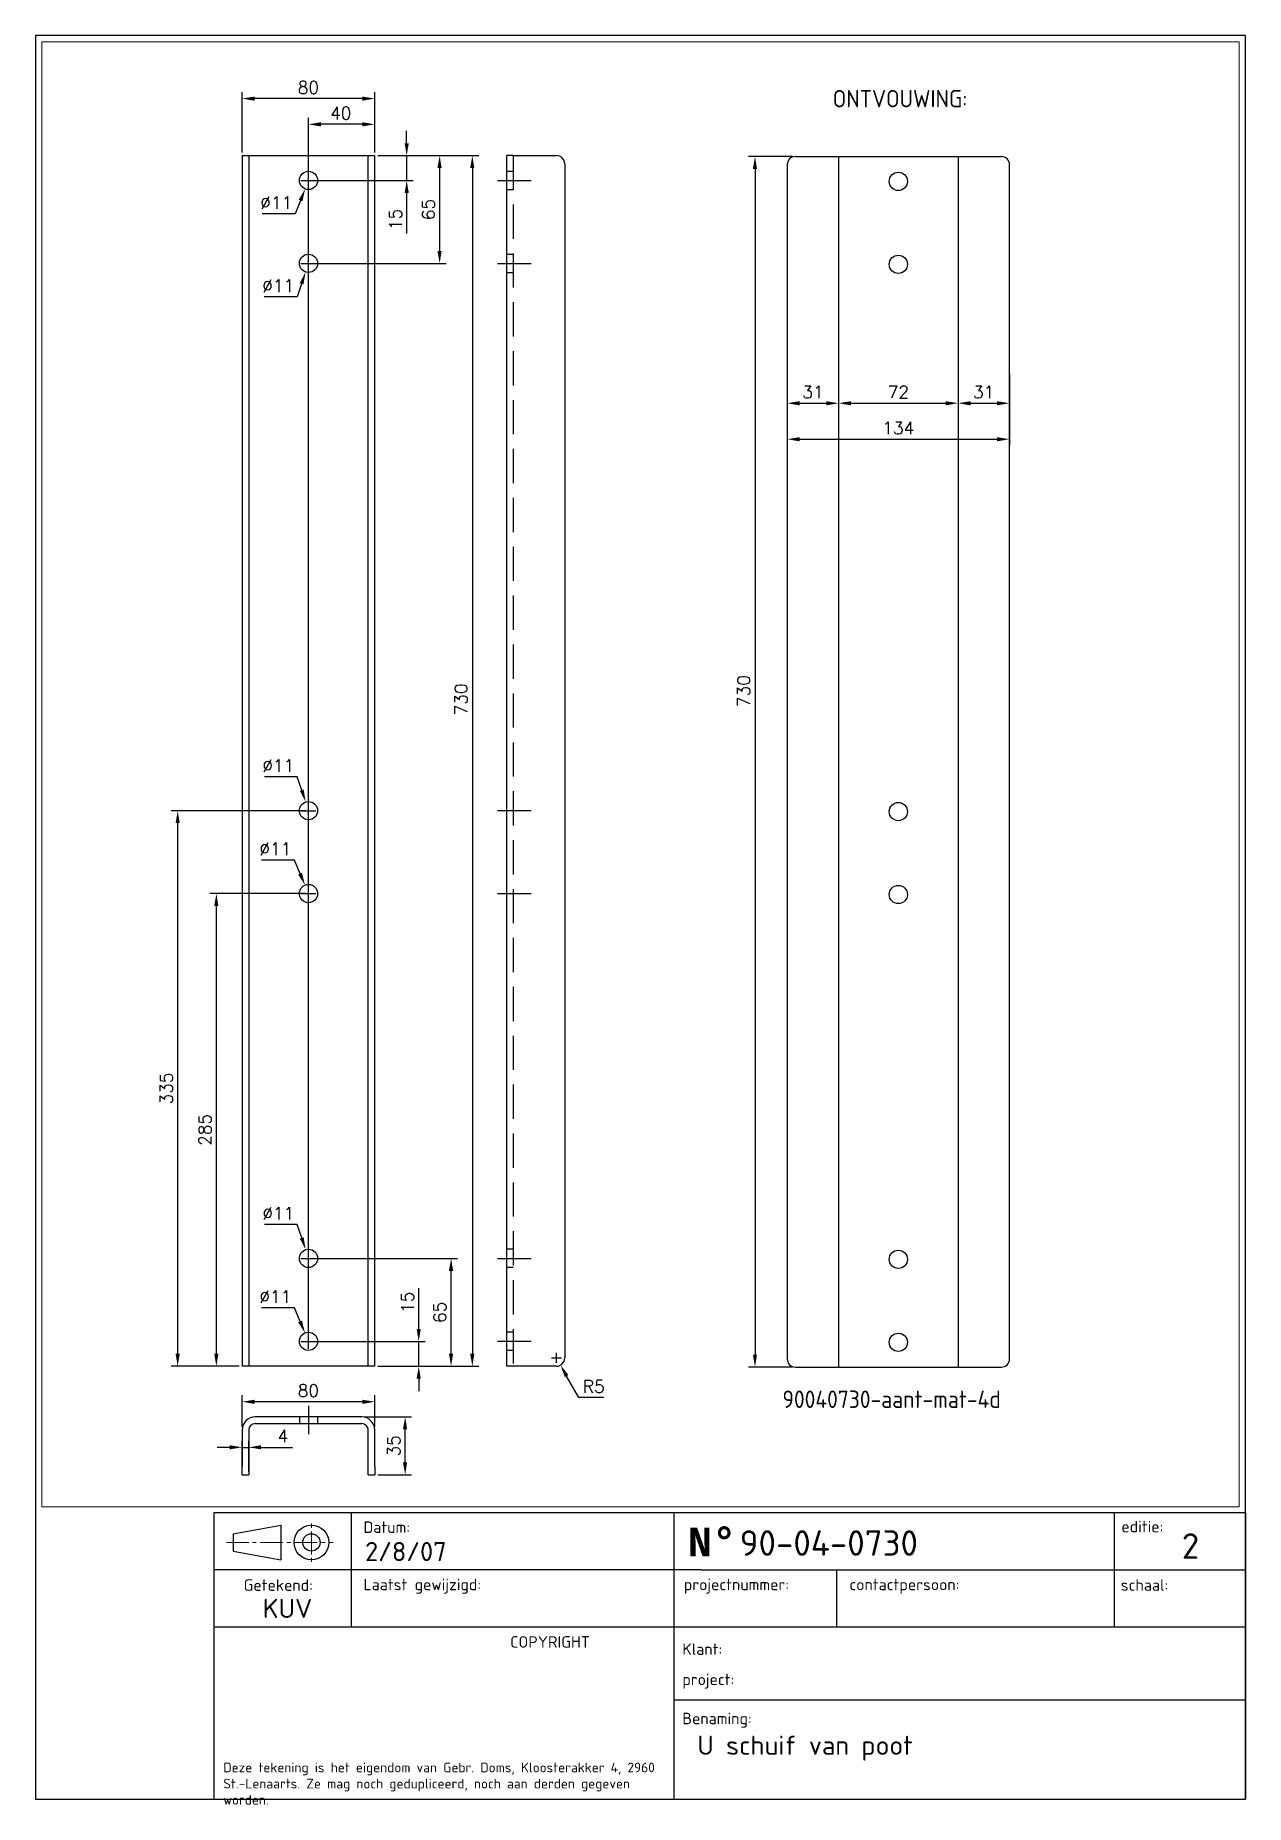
# Paper-space layout 'A4 Ver' of a CAD drawing. Extents: x 549 to 739, y -3 to 275.
# The model-space entities are those that its viewports show. They can reach past a viewport. Long polylines and large blocks are cut down to what shows.
import ezdxf
from ezdxf.enums import TextEntityAlignment as Align

# ---------------------------------------------------------------- set-up
doc = ezdxf.new("R2010")
doc.units = 0
doc.header["$LTSCALE"] = 0.2
doc.linetypes.add('Aslijn', pattern=[28.575, 19.05, -3.175, 3.175, -3.175])
doc.linetypes.add('Streeplijn', pattern=[10, 7, -3])
doc.layers.get('0').update_dxf_attribs({"linetype": 'CONTINUOUS'})
doc.layers.get('DEFPOINTS').update_dxf_attribs({"linetype": 'CONTINUOUS'})
for name, color, linetype in [('50VOL', 13, 'CONTINUOUS'), ('70VOL', 5, 'CONTINUOUS'), ('7A', 4, 'Aslijn'), ('AM_3', 6, 'Streeplijn'), ('BRANDLIJN', 93, 'CONTINUOUS')]:
    doc.layers.add(name, color=color, linetype=linetype)
doc.layers.add('View', color=9, linetype='CONTINUOUS', plot=False)
doc.styles.add('ISOCPEUR', font='isocpeur.ttf')
doc.styles.add('ROMAND', font='', dxfattribs={"height": 2})
doc.styles.add('ROMANS', font='romans.shx')
doc.styles.get("Standard").update_dxf_attribs({"font": 'isocp.shx'})
doc.styles.get('ROMAND').set_extended_font_data('romand.shx')
doc.dimstyles.new('1_OP_03$0', dxfattribs={"dimscale": 3, "dimtxt": 2.5, "dimasz": 2.5, "dimexe": 1.3, "dimexo": 0.6, "dimgap": 1, "dimtad": 1, "dimdec": 1, "dimdsep": 46, "dimtxsty": 'ROMANS', "dimcen": -1.5, "dimclrd": 150, "dimclre": 150, "dimclrt": 5, "dimadec": 0, "dimazin": 0, "dimtfac": 1, "dimtdec": 1, "dimtmove": 0, "dimatfit": 3, "dimfxl": 0, "dimtolj": 1, "dimtzin": 0, "dimarcsym": 0})
doc.dimstyles.new('1_OP_03$3', dxfattribs={"dimscale": 3, "dimtxt": 2.5, "dimasz": 2.5, "dimexe": 1.3, "dimexo": 0.6, "dimgap": 1, "dimtad": 1, "dimtoh": 1, "dimdec": 1, "dimdsep": 46, "dimtxsty": 'ROMANS', "dimcen": -1.5, "dimclrd": 150, "dimclre": 150, "dimclrt": 5, "dimadec": 0, "dimazin": 0, "dimtfac": 1, "dimtdec": 1, "dimtofl": 0, "dimtmove": 0, "dimatfit": 0, "dimfxl": 0, "dimtolj": 1, "dimtzin": 0, "dimarcsym": 0})
doc.dimstyles.new('1_OP_03$4', dxfattribs={"dimscale": 3, "dimtxt": 2.5, "dimasz": 2.5, "dimexe": 1.3, "dimexo": 0.6, "dimgap": 1, "dimtad": 1, "dimtoh": 1, "dimdec": 1, "dimdsep": 46, "dimtxsty": 'ROMANS', "dimcen": 1, "dimclrd": 150, "dimclre": 150, "dimclrt": 5, "dimadec": 0, "dimazin": 0, "dimtfac": 1, "dimtdec": 1, "dimtofl": 0, "dimtmove": 0, "dimatfit": 3, "dimfxl": 0, "dimtolj": 1, "dimtzin": 0, "dimarcsym": 0})

# ---------------------------------------------------------------- blocks, each defined once
blk = doc.blocks.new('ISO_A4')
for p, q in [((200, 287), (10, 287)), ((10, 287), (10, 10)), ((200, 10), (200, 287)), ((10, 10), (200, 10))]:
    blk.add_line(p, q)
blk = doc.blocks.new('titelhoek1')
for p, q in [((162.06, 45), (0.06, 45)), ((0.06, 45), (0.06, 0)), ((21.62, 45), (21.62, 36)), ((72.32, 0), (72.32, 45)), ((141.44, 45), (141.44, 36)), ((162.06, 45), (162.06, 0)), ((3.12, 41.69), (10.59, 43.05)), ((3.12, 41.69), (3.12, 38.96)), ((10.59, 43.05), (10.59, 37.59)), ((3.12, 38.96), (10.59, 37.59)), ((76.56, 36), (0.06, 36)), ((21.62, 36), (21.62, 27)), ((76.56, 36), (162.06, 36)), ((97.85, 36), (97.85, 27)), ((141.44, 36), (141.44, 27)), ((162.06, 27), (0.06, 27)), ((72.32, 15.59), (162.06, 15.59)), ((0.06, 0), (162.06, 0))]:
    blk.add_line(p, q)
at = {"lineweight": 9}
for p, q in [((15.39, 43.28), (15.39, 42.63)), ((15.39, 42.04), (15.39, 38.45)), ((2.04, 40.32), (5.55, 40.32)), ((6.12, 40.32), (6.72, 40.32)), ((7.37, 40.32), (10.93, 40.32)), ((11.55, 40.32), (12.15, 40.32)), ((12.78, 40.32), (16.31, 40.32)), ((16.96, 40.32), (17.53, 40.32)), ((18.15, 40.32), (18.81, 40.32)), ((15.39, 37.93), (15.39, 37.3))]:
    blk.add_line(p, q, dxfattribs=at)
for radius in [2.73, 1.36]:
    blk.add_circle((15.39, 40.32), radius)
at = {"style": 'ISOCPEUR'}
for s, p in [('Datum:', (23.56, 41.82)), ('editie:', (142.55, 41.92)), ('Getekend:', (4.75, 32.72)), ('Laatst gewijzigd:', (23.56, 32.82)), ('projectnummer:', (73.85, 32.82)), ('contactpersoon:', (99.86, 32.82)), ('schaal:', (142.46, 32.74)), ('COPYRIGHT ', (46.6, 23.8)), ('Klant:', (73.62, 22.67)), ('project:', (73.62, 17.91)), ('Benaming:', (73.62, 11.78))]:
    blk.add_text(s, height=1.8, dxfattribs=at).set_placement(p)
at = {"insert": (74.49, 42.64), "char_height": 4.5, "width": 5, "attachment_point": 1, "style": 'ROMAND'}
blk.add_mtext('{\\fMonospac821 BT|b1|i0|c0|p49;N°}', dxfattribs=at)
at = {"lineweight": 9, "insert": (1.56, 5.74), "char_height": 1.52, "width": 71.22, "attachment_point": 1, "style": 'ISOCPEUR'}
blk.add_mtext('Deze tekening is het eigendom van Gebr. Doms, Kloosterakker 4, 2960 St.-Lenaarts. Ze mag noch gedupliceerd, noch aan derden gegeven worden.', dxfattribs=at)
at = {"style": 'ISOCPEUR'}
for tag, height, p in [('TEKENINGNR', 4, (82.64, 37.03)), ('CREATING_DATE', 3, (23.82, 36.49)), ('MODIFICATION_TIME', 3, (23.82, 27.49)), ('PROJECTNR', 3, (73.74, 27.6)), ('CONTACTPERSOON', 3, (99.76, 27.6)), ('KLANTNAAM', 3, (82.92, 21.47)), ('PROJECTOMSCHRIJVING:', 3, (82.92, 16.68))]:
    blk.add_attdef(tag, text='', height=height, dxfattribs=at).set_placement(p, align=Align.BOTTOM_LEFT)
for tag, height, p in [('VERSIE', 4, (153.41, 36.56)), ('MADE_BY', 3, (11.64, 27.56)), ('SCHAAL', 3, (153.27, 27.56))]:
    blk.add_attdef(tag, text='', height=height, dxfattribs=at).set_placement(p, align=Align.BOTTOM_CENTER)
for tag, p in [('BENAMING1', (75.99, 6.97)), ('BENAMING2', (75.99, 2.97))]:
    blk.add_attdef(tag, p, '', height=3, dxfattribs=at)
blk = doc.blocks.new('*D1')
at = {"layer": '70VOL', "color": 150, "lineweight": -2}
for p, q in [((4167.9, 828.9), (4196.2, 828.9)), ((4192.3, 801.4), (4192.3, 821.4)), ((4175.8, 793.9), (4196.2, 793.9))]:
    blk.add_line(p, q, dxfattribs=at)
at = {"layer": '70VOL', "color": 150}
for points in [[(4191, 821.4), (4193.5, 821.4), (4192.3, 828.9)], [(4191, 801.4), (4193.5, 801.4), (4192.3, 793.9)]]:
    blk.add_solid(points, dxfattribs=at)
at = {"layer": 'DEFPOINTS', "color": 0}
for p in [(4166.1, 828.9), (4192.3, 828.9), (4174, 793.9)]:
    blk.add_point(p, dxfattribs=at)
at = {"layer": '70VOL', "color": 5, "insert": (4185.5, 811.4), "char_height": 7.5, "attachment_point": 5, "rotation": 90, "style": 'ROMANS'}
blk.add_mtext('\\A1;35', dxfattribs=at)
blk = doc.blocks.new('*D2')
at = {"layer": '70VOL', "color": 150, "lineweight": -2}
for p, q in [((4094, 822.8), (4094, 841.9)), ((4166.5, 838), (4101.5, 838)), ((4174, 822.8), (4174, 841.9))]:
    blk.add_line(p, q, dxfattribs=at)
at = {"layer": '70VOL', "color": 150}
for points in [[(4101.5, 839.2), (4101.5, 836.7), (4094, 838)], [(4166.5, 839.2), (4166.5, 836.7), (4174, 838)]]:
    blk.add_solid(points, dxfattribs=at)
at = {"layer": 'DEFPOINTS', "color": 0}
for p in [(4094, 838), (4094, 821), (4174, 821)]:
    blk.add_point(p, dxfattribs=at)
at = {"layer": '70VOL', "color": 5, "insert": (4134, 844.7), "char_height": 7.5, "attachment_point": 5, "style": 'ROMANS'}
blk.add_mtext('\\A1;80', dxfattribs=at)
blk = doc.blocks.new('*D3')
at = {"layer": '70VOL', "color": 150, "lineweight": -2}
for p, q in [((4200.5, 881.9), (4200.5, 906.5)), ((4135.8, 874.4), (4204.4, 874.4)), ((4200.5, 859.4), (4200.5, 874.4)), ((4175.8, 859.4), (4204.4, 859.4)), ((4200.5, 851.9), (4200.5, 844.4))]:
    blk.add_line(p, q, dxfattribs=at)
at = {"layer": '70VOL', "color": 150}
for points in [[(4199.2, 881.9), (4201.7, 881.9), (4200.5, 874.4)], [(4199.2, 851.9), (4201.7, 851.9), (4200.5, 859.4)]]:
    blk.add_solid(points, dxfattribs=at)
at = {"layer": 'DEFPOINTS', "color": 0}
for p in [(4134, 874.4), (4200.5, 874.4), (4174, 859.4)]:
    blk.add_point(p, dxfattribs=at)
at = {"layer": '70VOL', "color": 5, "insert": (4193.7, 898), "char_height": 7.5, "attachment_point": 5, "rotation": 90, "style": 'ROMANS'}
blk.add_mtext('\\A1;15', dxfattribs=at)
blk = doc.blocks.new('*D4')
at = {"layer": '70VOL', "color": 150, "lineweight": -2}
for p, q in [((4135.8, 924.4), (4223.9, 924.4)), ((4220, 866.9), (4220, 916.9)), ((4175.8, 859.4), (4223.9, 859.4))]:
    blk.add_line(p, q, dxfattribs=at)
at = {"layer": '70VOL', "color": 150}
for points in [[(4218.7, 916.9), (4221.2, 916.9), (4220, 924.4)], [(4218.7, 866.9), (4221.2, 866.9), (4220, 859.4)]]:
    blk.add_solid(points, dxfattribs=at)
at = {"layer": 'DEFPOINTS', "color": 0}
for p in [(4134, 924.4), (4220, 924.4), (4174, 859.4)]:
    blk.add_point(p, dxfattribs=at)
at = {"layer": '70VOL', "color": 5, "insert": (4213.2, 891.9), "char_height": 7.5, "attachment_point": 5, "rotation": 90, "style": 'ROMANS'}
blk.add_mtext('\\A1;65', dxfattribs=at)
blk = doc.blocks.new('*D5')
at = {"layer": '70VOL', "color": 150, "lineweight": -2}
for p, q in [((4193.2, 1596.9), (4193.2, 1604.4)), ((4175.8, 1589.4), (4197.1, 1589.4)), ((4193.2, 1589.4), (4193.2, 1574.4)), ((4135.8, 1574.4), (4197.1, 1574.4)), ((4193.2, 1566.9), (4193.2, 1542.4))]:
    blk.add_line(p, q, dxfattribs=at)
at = {"layer": '70VOL', "color": 150}
for points in [[(4192, 1596.9), (4194.5, 1596.9), (4193.2, 1589.4)], [(4192, 1566.9), (4194.5, 1566.9), (4193.2, 1574.4)]]:
    blk.add_solid(points, dxfattribs=at)
at = {"layer": 'DEFPOINTS', "color": 0}
for p in [(4174, 1589.4), (4134, 1574.4), (4193.2, 1574.4)]:
    blk.add_point(p, dxfattribs=at)
at = {"layer": '70VOL', "color": 5, "insert": (4186.5, 1550.9), "char_height": 7.5, "attachment_point": 5, "rotation": 90, "style": 'ROMANS'}
blk.add_mtext('\\A1;15', dxfattribs=at)
blk = doc.blocks.new('*D6')
at = {"layer": '70VOL', "color": 150, "lineweight": -2}
for p, q in [((4175.8, 1589.4), (4217, 1589.4)), ((4213.1, 1581.9), (4213.1, 1531.9)), ((4135.8, 1524.4), (4217, 1524.4))]:
    blk.add_line(p, q, dxfattribs=at)
at = {"layer": '70VOL', "color": 150}
for points in [[(4211.8, 1581.9), (4214.3, 1581.9), (4213.1, 1589.4)], [(4211.8, 1531.9), (4214.3, 1531.9), (4213.1, 1524.4)]]:
    blk.add_solid(points, dxfattribs=at)
at = {"layer": 'DEFPOINTS', "color": 0}
for p in [(4174, 1589.4), (4134, 1524.4), (4213.1, 1524.4)]:
    blk.add_point(p, dxfattribs=at)
at = {"layer": '70VOL', "color": 5, "insert": (4206.3, 1556.9), "char_height": 7.5, "attachment_point": 5, "rotation": 90, "style": 'ROMANS'}
blk.add_mtext('\\A1;65', dxfattribs=at)
blk = doc.blocks.new('*D7')
at = {"layer": '70VOL', "color": 150, "lineweight": -2}
for p, q in [((4134, 876.2), (4134, 1612.2)), ((4174, 1591.2), (4174, 1612.2)), ((4166.5, 1608.3), (4141.5, 1608.3))]:
    blk.add_line(p, q, dxfattribs=at)
at = {"layer": '70VOL', "color": 150}
for points in [[(4141.5, 1609.5), (4141.5, 1607), (4134, 1608.3)], [(4166.5, 1609.5), (4166.5, 1607), (4174, 1608.3)]]:
    blk.add_solid(points, dxfattribs=at)
at = {"layer": 'DEFPOINTS', "color": 0}
for p in [(4134, 1608.3), (4174, 1589.4), (4134, 874.4)]:
    blk.add_point(p, dxfattribs=at)
at = {"layer": '70VOL', "color": 5, "insert": (4153.5, 1615), "char_height": 7.5, "attachment_point": 5, "style": 'ROMANS'}
blk.add_mtext('\\A1;40', dxfattribs=at)
blk = doc.blocks.new('*D8')
at = {"layer": '70VOL', "color": 150, "lineweight": -2}
for p, q in [((4094, 1591.2), (4094, 1627.7)), ((4166.5, 1623.8), (4101.5, 1623.8)), ((4174, 1591.2), (4174, 1627.7))]:
    blk.add_line(p, q, dxfattribs=at)
at = {"layer": '70VOL', "color": 150}
for points in [[(4101.5, 1625), (4101.5, 1622.5), (4094, 1623.8)], [(4166.5, 1625), (4166.5, 1622.5), (4174, 1623.8)]]:
    blk.add_solid(points, dxfattribs=at)
at = {"layer": 'DEFPOINTS', "color": 0}
for p in [(4094, 1623.8), (4094, 1589.4), (4174, 1589.4)]:
    blk.add_point(p, dxfattribs=at)
at = {"layer": '70VOL', "color": 5, "insert": (4134, 1630.5), "char_height": 7.5, "attachment_point": 5, "style": 'ROMANS'}
blk.add_mtext('\\A1;80', dxfattribs=at)
blk = doc.blocks.new('*D9')
at = {"layer": '70VOL', "color": 150, "lineweight": -2}
for p, q in [((4134, 1569.9), (4134, 1578.9)), ((4129.5, 1574.4), (4138.5, 1574.4)), ((4129.2, 1562.4), (4126, 1554.2)), ((4126, 1554.2), (4106.2, 1554.2))]:
    blk.add_line(p, q, dxfattribs=at)
at = {"layer": '70VOL', "color": 150}
blk.add_solid([(4128.1, 1562.8), (4130.4, 1561.9), (4132, 1569.3)], dxfattribs=at)
at = {"layer": 'DEFPOINTS', "color": 0}
for p in [(4136, 1579.5), (4132, 1569.3)]:
    blk.add_point(p, dxfattribs=at)
at = {"layer": '70VOL', "color": 5, "insert": (4114.6, 1561), "char_height": 7.5, "attachment_point": 5, "style": 'ROMANS'}
blk.add_mtext('\\A1;∅11', dxfattribs=at)
blk = doc.blocks.new('*D10')
at = {"layer": '70VOL', "color": 150, "lineweight": -2}
for p, q in [((4134, 1519.9), (4134, 1528.9)), ((4129.5, 1524.4), (4138.5, 1524.4)), ((4129.8, 1512.1), (4127.2, 1504.2)), ((4127.2, 1504.2), (4107.4, 1504.2))]:
    blk.add_line(p, q, dxfattribs=at)
at = {"layer": '70VOL', "color": 150}
blk.add_solid([(4128.7, 1512.5), (4131, 1511.7), (4132.3, 1519.2)], dxfattribs=at)
at = {"layer": 'DEFPOINTS', "color": 0}
for p in [(4135.8, 1529.6), (4132.3, 1519.2)]:
    blk.add_point(p, dxfattribs=at)
at = {"layer": '70VOL', "color": 5, "insert": (4115.8, 1510.9), "char_height": 7.5, "attachment_point": 5, "style": 'ROMANS'}
blk.add_mtext('\\A1;∅11', dxfattribs=at)
blk = doc.blocks.new('*D11')
at = {"layer": '70VOL', "color": 150, "lineweight": -2}
for p, q in [((4127.3, 944.9), (4107.5, 944.9)), ((4130, 936.8), (4127.3, 944.9)), ((4134, 919.9), (4134, 928.9)), ((4129.5, 924.4), (4138.5, 924.4))]:
    blk.add_line(p, q, dxfattribs=at)
at = {"layer": '70VOL', "color": 150}
blk.add_solid([(4131.1, 937.2), (4128.8, 936.4), (4132.3, 929.7)], dxfattribs=at)
at = {"layer": 'DEFPOINTS', "color": 0}
for p in [(4132.3, 929.7), (4135.7, 919.2)]:
    blk.add_point(p, dxfattribs=at)
at = {"layer": '70VOL', "color": 5, "insert": (4115.9, 951.6), "char_height": 7.5, "attachment_point": 5, "style": 'ROMANS'}
blk.add_mtext('\\A1;∅11', dxfattribs=at)
blk = doc.blocks.new('*D12')
at = {"layer": '70VOL', "color": 150, "lineweight": -2}
for p, q in [((4125.5, 894.6), (4105.8, 894.6)), ((4129, 886.4), (4125.5, 894.6)), ((4134, 869.9), (4134, 878.9)), ((4129.5, 874.4), (4138.5, 874.4))]:
    blk.add_line(p, q, dxfattribs=at)
at = {"layer": '70VOL', "color": 150}
blk.add_solid([(4130.1, 886.9), (4127.8, 885.9), (4131.9, 879.5)], dxfattribs=at)
at = {"layer": 'DEFPOINTS', "color": 0}
for p in [(4131.9, 879.5), (4136.1, 869.4)]:
    blk.add_point(p, dxfattribs=at)
at = {"layer": '70VOL', "color": 5, "insert": (4114.1, 901.4), "char_height": 7.5, "attachment_point": 5, "style": 'ROMANS'}
blk.add_mtext('\\A1;∅11', dxfattribs=at)
blk = doc.blocks.new('*D13')
at = {"layer": '70VOL', "color": 150, "lineweight": -2}
for p, q in [((4175.8, 1589.4), (4236.7, 1589.4)), ((4232.8, 1581.9), (4232.8, 866.9)), ((4175.8, 859.4), (4236.7, 859.4))]:
    blk.add_line(p, q, dxfattribs=at)
at = {"layer": '70VOL', "color": 150}
for points in [[(4231.5, 1581.9), (4234, 1581.9), (4232.8, 1589.4)], [(4231.5, 866.9), (4234, 866.9), (4232.8, 859.4)]]:
    blk.add_solid(points, dxfattribs=at)
at = {"layer": 'DEFPOINTS', "color": 0}
for p in [(4174, 1589.4), (4174, 859.4), (4232.8, 859.4)]:
    blk.add_point(p, dxfattribs=at)
at = {"layer": '70VOL', "color": 5, "insert": (4226, 1261.5), "char_height": 7.5, "attachment_point": 5, "rotation": 90, "style": 'ROMANS'}
blk.add_mtext('\\A1;730', dxfattribs=at)
blk = doc.blocks.new('*D14')
at = {"layer": '70VOL', "color": 150, "lineweight": -2}
for p, q in [((4280.5, 864.4), (4286.5, 864.4)), ((4283.5, 861.4), (4283.5, 867.4)), ((4297, 840.5), (4289.6, 853.5)), ((4312.1, 840.5), (4297, 840.5))]:
    blk.add_line(p, q, dxfattribs=at)
at = {"layer": '70VOL', "color": 150}
blk.add_solid([(4290.7, 854.1), (4288.5, 852.9), (4286, 860.1)], dxfattribs=at)
at = {"layer": 'DEFPOINTS', "color": 0}
for p in [(4283.5, 864.4), (4286, 860.1)]:
    blk.add_point(p, dxfattribs=at)
at = {"layer": '70VOL', "color": 5, "insert": (4306, 847.2), "char_height": 7.5, "attachment_point": 5, "style": 'ROMANS'}
blk.add_mtext('\\A1;R5', dxfattribs=at)
blk = doc.blocks.new('*D15')
at = {"layer": '70VOL', "color": 150, "lineweight": -2}
for p, q in [((4094, 795.7), (4094, 814.4)), ((4098, 795.7), (4098, 814.4)), ((4086.5, 810.5), (4079, 810.5)), ((4094, 810.5), (4098, 810.5)), ((4105.5, 810.5), (4124.4, 810.5))]:
    blk.add_line(p, q, dxfattribs=at)
at = {"layer": '70VOL', "color": 150}
for points in [[(4086.5, 811.8), (4086.5, 809.3), (4094, 810.5)], [(4105.5, 811.8), (4105.5, 809.3), (4098, 810.5)]]:
    blk.add_solid(points, dxfattribs=at)
at = {"layer": 'DEFPOINTS', "color": 0}
for p in [(4098, 810.5), (4094, 793.9), (4098, 793.9)]:
    blk.add_point(p, dxfattribs=at)
at = {"layer": '70VOL', "color": 5, "insert": (4118.7, 817.3), "char_height": 7.5, "attachment_point": 5, "style": 'ROMANS'}
blk.add_mtext('\\A1;4', dxfattribs=at)
blk = doc.blocks.new('*D16')
at = {"layer": '70VOL', "color": 150, "lineweight": -2}
for p, q in [((4453.6, 1462.6), (4453.6, 1436.2)), ((4422.6, 1457.6), (4422.6, 1436.2)), ((4430.1, 1440.1), (4446.1, 1440.1))]:
    blk.add_line(p, q, dxfattribs=at)
at = {"layer": '70VOL', "color": 150}
for points in [[(4430.1, 1441.3), (4430.1, 1438.8), (4422.6, 1440.1)], [(4446.1, 1441.3), (4446.1, 1438.8), (4453.6, 1440.1)]]:
    blk.add_solid(points, dxfattribs=at)
at = {"layer": 'DEFPOINTS', "color": 0}
for p in [(4453.6, 1464.4), (4422.6, 1459.4), (4453.6, 1440.1)]:
    blk.add_point(p, dxfattribs=at)
at = {"layer": '70VOL', "color": 5, "insert": (4438.1, 1446.8), "char_height": 7.5, "attachment_point": 5, "style": 'ROMANS'}
blk.add_mtext('\\A1;31', dxfattribs=at)
blk = doc.blocks.new('*D17')
at = {"layer": '70VOL', "color": 150, "lineweight": -2}
for p, q in [((4525.6, 1462.6), (4525.6, 1436.2)), ((4556.6, 1457.6), (4556.6, 1436.2)), ((4533.1, 1440.1), (4549.1, 1440.1))]:
    blk.add_line(p, q, dxfattribs=at)
at = {"layer": '70VOL', "color": 150}
for points in [[(4533.1, 1441.3), (4533.1, 1438.8), (4525.6, 1440.1)], [(4549.1, 1441.3), (4549.1, 1438.8), (4556.6, 1440.1)]]:
    blk.add_solid(points, dxfattribs=at)
at = {"layer": 'DEFPOINTS', "color": 0}
for p in [(4525.6, 1464.4), (4556.6, 1459.4), (4556.6, 1440.1)]:
    blk.add_point(p, dxfattribs=at)
at = {"layer": '70VOL', "color": 5, "insert": (4541.1, 1446.8), "char_height": 7.5, "attachment_point": 5, "style": 'ROMANS'}
blk.add_mtext('\\A1;31', dxfattribs=at)
blk = doc.blocks.new('*D18')
at = {"layer": '70VOL', "color": 150, "lineweight": -2}
for p, q in [((4422.6, 1457.6), (4422.6, 1414.5)), ((4556.6, 1457.6), (4556.6, 1414.5)), ((4430.1, 1418.4), (4549.1, 1418.4))]:
    blk.add_line(p, q, dxfattribs=at)
at = {"layer": '70VOL', "color": 150}
for points in [[(4430.1, 1419.6), (4430.1, 1417.1), (4422.6, 1418.4)], [(4549.1, 1419.6), (4549.1, 1417.1), (4556.6, 1418.4)]]:
    blk.add_solid(points, dxfattribs=at)
at = {"layer": 'DEFPOINTS', "color": 0}
for p in [(4422.6, 1459.4), (4556.6, 1459.4), (4556.6, 1418.4)]:
    blk.add_point(p, dxfattribs=at)
at = {"layer": '70VOL', "color": 5, "insert": (4489.6, 1425.1), "char_height": 7.5, "attachment_point": 5, "style": 'ROMANS'}
blk.add_mtext('\\A1;134', dxfattribs=at)
blk = doc.blocks.new('*D19')
at = {"layer": '70VOL', "color": 150, "lineweight": -2}
for p, q in [((4425.8, 1588.9), (4399.3, 1588.9)), ((4403.2, 1581.4), (4403.2, 866.4)), ((4425.8, 858.9), (4399.3, 858.9))]:
    blk.add_line(p, q, dxfattribs=at)
at = {"layer": '70VOL', "color": 150}
for points in [[(4401.9, 1581.4), (4404.4, 1581.4), (4403.2, 1588.9)], [(4401.9, 866.4), (4404.4, 866.4), (4403.2, 858.9)]]:
    blk.add_solid(points, dxfattribs=at)
at = {"layer": 'DEFPOINTS', "color": 0}
for p in [(4427.6, 1588.9), (4403.2, 858.9), (4427.6, 858.9)]:
    blk.add_point(p, dxfattribs=at)
at = {"layer": '70VOL', "color": 5, "insert": (4396.4, 1266.5), "char_height": 7.5, "attachment_point": 5, "rotation": 90, "style": 'ROMANS'}
blk.add_mtext('\\A1;730', dxfattribs=at)
blk = doc.blocks.new('*D20')
at = {"layer": '70VOL', "color": 150, "lineweight": -2}
for p, q in [((4127.3, 1214.9), (4107.5, 1214.9)), ((4130, 1206.8), (4127.3, 1214.9)), ((4134, 1189.9), (4134, 1198.9)), ((4129.5, 1194.4), (4138.5, 1194.4))]:
    blk.add_line(p, q, dxfattribs=at)
at = {"layer": '70VOL', "color": 150}
blk.add_solid([(4131.1, 1207.2), (4128.8, 1206.4), (4132.3, 1199.7)], dxfattribs=at)
at = {"layer": 'DEFPOINTS', "color": 0}
for p in [(4132.3, 1199.7), (4135.7, 1189.2)]:
    blk.add_point(p, dxfattribs=at)
at = {"layer": '70VOL', "color": 5, "insert": (4115.9, 1221.6), "char_height": 7.5, "attachment_point": 5, "style": 'ROMANS'}
blk.add_mtext('\\A1;∅11', dxfattribs=at)
blk = doc.blocks.new('*D21')
at = {"layer": '70VOL', "color": 150, "lineweight": -2}
for p, q in [((4125.5, 1164.6), (4105.8, 1164.6)), ((4129, 1156.4), (4125.5, 1164.6)), ((4129.5, 1144.4), (4138.5, 1144.4)), ((4134, 1139.9), (4134, 1148.9))]:
    blk.add_line(p, q, dxfattribs=at)
at = {"layer": '70VOL', "color": 150}
blk.add_solid([(4130.1, 1156.9), (4127.8, 1155.9), (4131.9, 1149.5)], dxfattribs=at)
at = {"layer": 'DEFPOINTS', "color": 0}
for p in [(4131.9, 1149.5), (4136.1, 1139.4)]:
    blk.add_point(p, dxfattribs=at)
at = {"layer": '70VOL', "color": 5, "insert": (4114.1, 1171.4), "char_height": 7.5, "attachment_point": 5, "style": 'ROMANS'}
blk.add_mtext('\\A1;∅11', dxfattribs=at)
blk = doc.blocks.new('*D22')
at = {"layer": '70VOL', "color": 150, "lineweight": -2}
for p, q in [((4132.2, 1144.4), (4074.6, 1144.4)), ((4078.5, 866.9), (4078.5, 1136.9)), ((4092.2, 859.4), (4074.6, 859.4))]:
    blk.add_line(p, q, dxfattribs=at)
at = {"layer": '70VOL', "color": 150}
for points in [[(4077.2, 1136.9), (4079.7, 1136.9), (4078.5, 1144.4)], [(4077.2, 866.9), (4079.7, 866.9), (4078.5, 859.4)]]:
    blk.add_solid(points, dxfattribs=at)
at = {"layer": 'DEFPOINTS', "color": 0}
for p in [(4078.5, 1144.4), (4134, 1144.4), (4094, 859.4)]:
    blk.add_point(p, dxfattribs=at)
at = {"layer": '70VOL', "color": 5, "insert": (4071.7, 1001.9), "char_height": 7.5, "attachment_point": 5, "rotation": 90, "style": 'ROMANS'}
blk.add_mtext('\\A1;285', dxfattribs=at)
blk = doc.blocks.new('*D23')
at = {"layer": '70VOL', "color": 150, "lineweight": -2}
for p, q in [((4132.2, 1194.4), (4051.3, 1194.4)), ((4055.2, 866.9), (4055.2, 1186.9)), ((4092.2, 859.4), (4051.3, 859.4))]:
    blk.add_line(p, q, dxfattribs=at)
at = {"layer": '70VOL', "color": 150}
for points in [[(4053.9, 1186.9), (4056.4, 1186.9), (4055.2, 1194.4)], [(4053.9, 866.9), (4056.4, 866.9), (4055.2, 859.4)]]:
    blk.add_solid(points, dxfattribs=at)
at = {"layer": 'DEFPOINTS', "color": 0}
for p in [(4055.2, 1194.4), (4134, 1194.4), (4094, 859.4)]:
    blk.add_point(p, dxfattribs=at)
at = {"layer": '70VOL', "color": 5, "insert": (4048.4, 1026.9), "char_height": 7.5, "attachment_point": 5, "rotation": 90, "style": 'ROMANS'}
blk.add_mtext('\\A1;335', dxfattribs=at)
blk = doc.blocks.new('*D24')
at = {"layer": '70VOL', "color": 150, "lineweight": -2}
for p, q in [((4453.6, 1462.6), (4453.6, 1436.2)), ((4525.6, 1462.6), (4525.6, 1436.2)), ((4461.1, 1440.1), (4518.1, 1440.1))]:
    blk.add_line(p, q, dxfattribs=at)
at = {"layer": '70VOL', "color": 150}
for points in [[(4461.1, 1441.3), (4461.1, 1438.8), (4453.6, 1440.1)], [(4518.1, 1441.3), (4518.1, 1438.8), (4525.6, 1440.1)]]:
    blk.add_solid(points, dxfattribs=at)
at = {"layer": 'DEFPOINTS', "color": 0}
for p in [(4453.6, 1464.4), (4525.6, 1464.4), (4525.6, 1440.1)]:
    blk.add_point(p, dxfattribs=at)
at = {"layer": '70VOL', "color": 5, "insert": (4489.6, 1446.8), "char_height": 7.5, "attachment_point": 5, "style": 'ROMANS'}
blk.add_mtext('\\A1;72', dxfattribs=at)

msp = doc.modelspace()

# ---------------------------------------------------------------- linework, layer by layer
at = {"layer": '50VOL'}
for p, q in [((4094.02, 1589.43), (4174.02, 1589.43)), ((4094.02, 1589.43), (4094.02, 859.43)), ((4098.02, 1589.43), (4098.02, 859.43)), ((4170.02, 859.43), (4170.02, 1589.43)), ((4174.02, 859.43), (4174.02, 1589.43)), ((4257.5, 1589.43), (4253.5, 1589.43)), ((4253.5, 859.43), (4253.5, 1589.43)), ((4257.5, 1589.43), (4283.5, 1589.43)), ((4288.5, 1584.43), (4288.5, 864.43)), ((4422.6, 1583.85), (4422.6, 863.85)), ((4427.6, 1588.85), (4551.61, 1588.85)), ((4453.6, 1588.85), (4453.6, 858.85)), ((4525.6, 1588.85), (4525.6, 858.85)), ((4556.61, 863.85), (4556.61, 1583.85)), ((4174.02, 859.43), (4094.02, 859.43)), ((4257.5, 859.43), (4253.5, 859.43)), ((4283.5, 859.43), (4257.5, 859.43)), ((4427.6, 858.85), (4551.61, 858.85)), ((4166.12, 828.86), (4101.92, 828.86)), ((4101.92, 824.86), (4166.12, 824.86)), ((4094.02, 820.96), (4094.02, 798.86)), ((4098.02, 820.96), (4098.02, 798.86)), ((4170.02, 798.86), (4170.02, 820.96)), ((4174.02, 798.86), (4174.02, 820.96)), ((4094.02, 793.86), (4094.02, 798.86)), ((4094.02, 793.86), (4098.02, 793.86)), ((4098.02, 798.86), (4098.02, 793.86)), ((4170.02, 793.86), (4170.02, 798.86)), ((4170.02, 793.86), (4174.02, 793.86)), ((4174.02, 798.86), (4174.02, 793.86))]:
    msp.add_line(p, q, dxfattribs=at)
for centre in [(4134.02, 1574.43), (4489.6, 1573.85), (4134.02, 1524.43), (4489.6, 1523.85), (4134.02, 1194.43), (4489.6, 1193.85), (4134.02, 1144.43), (4489.6, 1143.85), (4134.02, 924.43), (4489.6, 923.85), (4134.02, 874.43), (4489.6, 873.85)]:
    msp.add_circle(centre, 5.5, dxfattribs=at)
for centre, radius, start, end in [((4283.5, 1584.43), 5, 0, 90), ((4427.6, 1583.85), 5, 90, 180), ((4551.61, 1583.85), 5, 0, 90), ((4283.5, 864.43), 5, 270, 0), ((4427.6, 863.85), 5, 180, 270), ((4551.61, 863.85), 5, 270, 0), ((4101.92, 820.96), 7.9, 90, 180), ((4101.92, 820.96), 3.9, 90, 180), ((4166.12, 820.96), 7.9, 0, 90), ((4166.12, 820.96), 3.9, 0, 90)]:
    msp.add_arc(centre, radius, start, end, dxfattribs=at)
at = {"layer": '7A'}
for p, q in [((4247.94, 1574.43), (4268.27, 1574.43)), ((4247.94, 1524.43), (4268.27, 1524.43)), ((4247.94, 1194.43), (4268.27, 1194.43)), ((4247.94, 1144.43), (4268.27, 1144.43)), ((4247.94, 924.43), (4268.27, 924.43)), ((4247.94, 874.43), (4268.27, 874.43)), ((4134.02, 835.55), (4134.02, 818.35))]:
    msp.add_line(p, q, dxfattribs=at)
at = {"layer": 'AM_3'}
for p, q in [((4253.5, 1579.93), (4257.5, 1579.93)), ((4257.5, 1589.43), (4257.5, 859.43)), ((4253.5, 1568.93), (4257.5, 1568.93)), ((4253.5, 1529.93), (4257.5, 1529.93)), ((4253.5, 1518.93), (4257.5, 1518.93)), ((4257.5, 929.93), (4253.5, 929.93)), ((4257.5, 918.93), (4253.5, 918.93)), ((4257.5, 879.93), (4253.5, 879.93)), ((4257.5, 868.93), (4253.5, 868.93)), ((4128.52, 828.86), (4128.52, 824.86)), ((4139.52, 828.86), (4139.52, 824.86))]:
    msp.add_line(p, q, dxfattribs=at)

# ---------------------------------------------------------------- texts
at = {"layer": '70VOL'}
msp.add_text('ONTVOUWING:', height=10.5, dxfattribs=at).set_placement((4450.06, 1618.5, 16.21))
at = {"layer": 'BRANDLIJN'}
msp.add_text('90040730-aant-mat-4d', height=10.5, dxfattribs=at).set_placement((4419.71, 834.26, 16.21))

# ---------------------------------------------------------------- dimensions: what is measured, and where the dimension line sits
at = {"layer": '70VOL'}
for base, p2, picture, middle in [((4094.02, 1623.75), (4094.02, 1589.43), '*D8', (4134.02, 1623.75)), ((4134.02, 1608.29), (4134.02, 874.43), '*D7', (4153.52, 1608.29))]:
    dim = msp.add_linear_dim(base=base, p1=(4174.02, 1589.43), p2=p2, dimstyle='1_OP_03$0', dxfattribs=at)
    dim.commit()
    dim.dimension.update_dxf_attribs({"geometry": picture, "text_midpoint": middle, "dimtype": 160})
for base, p1, p2, angle, picture, middle in [((4193.21, 1574.43), (4174.02, 1589.43), (4134.02, 1574.43), 270, '*D5', (4186.46, 1550.9)), ((4213.06, 1524.43), (4174.02, 1589.43), (4134.02, 1524.43), 270, '*D6', (4206.31, 1556.93)), ((4055.15, 1194.43), (4094.02, 859.43), (4134.02, 1194.43), 90, '*D23', (4048.4, 1026.93)), ((4078.49, 1144.43), (4094.02, 859.43), (4134.02, 1144.43), 90, '*D22', (4071.74, 1001.93)), ((4219.96, 924.43), (4174.02, 859.43), (4134.02, 924.43), 270, '*D4', (4213.21, 891.93)), ((4200.48, 874.43), (4174.02, 859.43), (4134.02, 874.43), 270, '*D3', (4193.73, 897.97)), ((4192.29, 828.86), (4174.02, 793.86), (4166.12, 828.86), 270, '*D1', (4185.54, 811.36))]:
    dim = msp.add_linear_dim(base=base, p1=p1, p2=p2, angle=angle, dimstyle='1_OP_03$0', dxfattribs=at)
    dim.commit()
    dim.dimension.update_dxf_attribs({"geometry": picture, "text_midpoint": middle})
for p1, p2, picture, middle in [((4136.04, 1579.55), (4131.99, 1569.32), '*D9', (4114.6, 1554.22)), ((4135.78, 1529.64), (4132.25, 1519.22), '*D10', (4115.76, 1504.15)), ((4135.73, 1189.21), (4132.3, 1199.66), '*D20', (4115.91, 1214.88)), ((4136.14, 1139.36), (4131.89, 1149.51), '*D21', (4114.14, 1164.65)), ((4135.73, 919.21), (4132.3, 929.66), '*D11', (4115.91, 944.88)), ((4136.14, 869.36), (4131.89, 879.51), '*D12', (4114.14, 894.65))]:
    dim = msp.add_diameter_dim_2p(p1=p1, p2=p2, dimstyle='1_OP_03$3', dxfattribs=at)
    dim.commit()
    dim.dimension.update_dxf_attribs({"geometry": picture, "text_midpoint": middle, "dimtype": 163})
for base, p1, p2, angle, picture, middle in [((4232.78, 859.43), (4174.02, 1589.43), (4174.02, 859.43), 270, '*D13', (4232.78, 1261.46)), ((4403.17, 858.85), (4427.6, 1588.85), (4427.6, 858.85), 90, '*D19', (4403.17, 1266.47))]:
    dim = msp.add_linear_dim(base=base, p1=p1, p2=p2, angle=angle, dimstyle='1_OP_03$0', dxfattribs=at)
    dim.commit()
    dim.dimension.update_dxf_attribs({"geometry": picture, "text_midpoint": middle, "dimtype": 160})
for base, p1, p2, picture, middle in [((4453.6, 1440.07), (4422.6, 1459.38), (4453.6, 1464.38), '*D16', (4438.1, 1446.82)), ((4525.6, 1440.07), (4453.6, 1464.38), (4525.6, 1464.38), '*D24', (4489.6, 1446.82)), ((4556.61, 1440.07), (4525.6, 1464.38), (4556.61, 1459.38), '*D17', (4541.1, 1446.82)), ((4556.61, 1418.36), (4422.6, 1459.38), (4556.61, 1459.38), '*D18', (4489.6, 1425.11)), ((4094.02, 837.98), (4174.02, 820.96), (4094.02, 820.96), '*D2', (4134.02, 844.73)), ((4098.02, 810.55), (4094.02, 793.86), (4098.02, 793.86), '*D15', (4118.69, 817.3))]:
    dim = msp.add_linear_dim(base=base, p1=p1, p2=p2, dimstyle='1_OP_03$0', dxfattribs=at)
    dim.commit()
    dim.dimension.update_dxf_attribs({"geometry": picture, "text_midpoint": middle})
dim = msp.add_radius_dim(center=(4283.5, 864.43), mpoint=(4285.95, 860.07), dimstyle='1_OP_03$4', dxfattribs=at)
dim.commit()
dim.dimension.update_dxf_attribs({"geometry": '*D14', "text_midpoint": (4306.04, 847.21)})

psp = doc.layouts.new('A4 Ver')

# ---------------------------------------------------------------- block references
at = {"lineweight": 0}
psp.add_blockref('ISO_A4', (539.43, -11.91), dxfattribs=at)
psp.add_blockref('titelhoek1', (577.37, -1.91)).add_auto_attribs({'TEKENINGNR': '90-04-0730', 'BENAMING1': 'U schuif van poot', 'CREATING_DATE': '2/8/07', 'MADE_BY': 'KUV', 'VERSIE': '2'})

# ---------------------------------------------------------------- viewports
at = {"layer": 'View'}
psp.add_viewport(center=(644.43, 159.05), size=(188, 230.075), view_center_point=(4334.17, 1216.35), view_height=883.393, dxfattribs=at)

doc.saveas('drawing.dxf')
